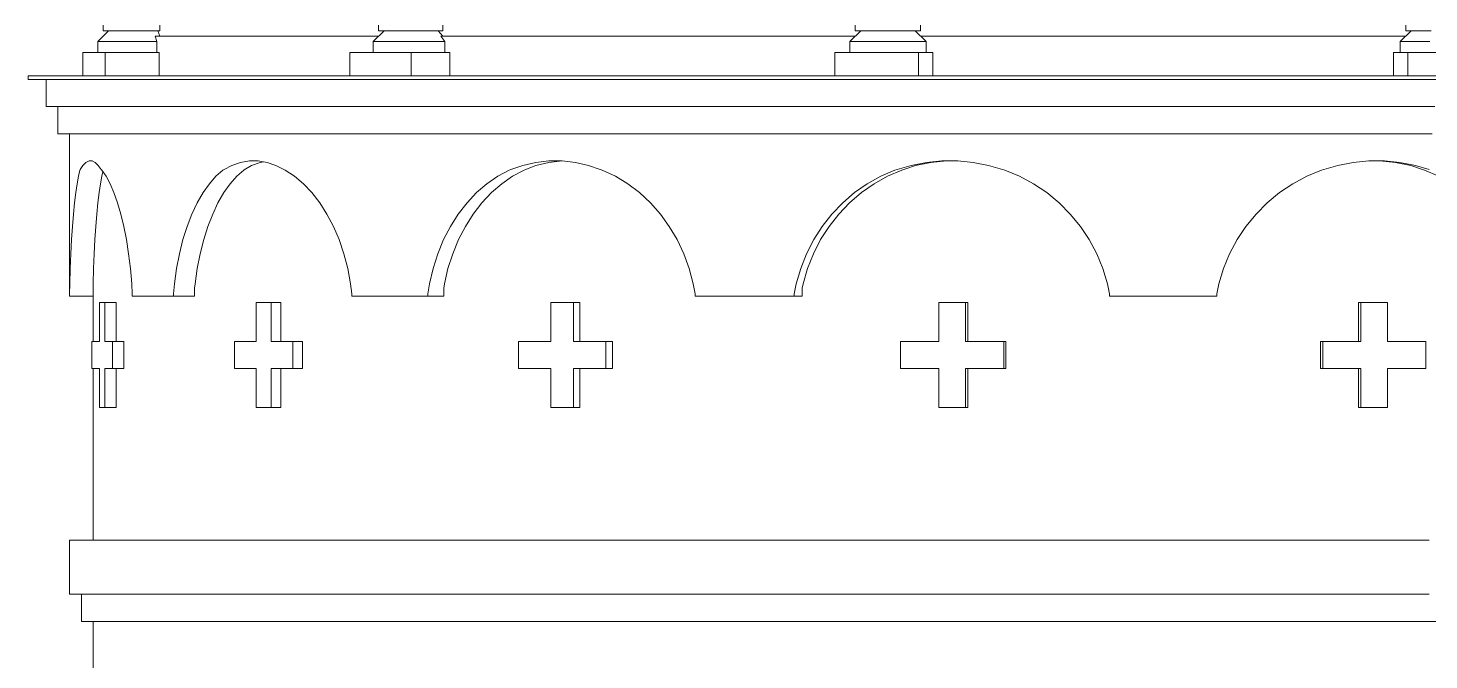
# Model space of a CAD drawing. Header units: millimetres. Extents: x -4890 to 184123, y 36 to 148549.
# Drawn here: x 16430 to 24180, y 128955 to 132454 of the extents above; entities that cross this region are included whole.
import ezdxf

# ---------------------------------------------------------------- set-up
doc = ezdxf.new("R2010")
doc.units = ezdxf.units.MM
doc.layers.add('Wall_Satelit', color=253, linetype='Continuous', lineweight=5)

msp = doc.modelspace()

# ---------------------------------------------------------------- linework, layer by layer
at = {"layer": 'Wall_Satelit'}
for p, q in [((16845.5, 132439), (16845.5, 132469)), ((17158.3, 132439), (17158.3, 132469)), ((18369.1, 132439), (18369.1, 132469)), ((18724.2, 132439), (18724.2, 132469)), ((21006, 132439), (21006, 132469)), ((21367.6, 132439), (21367.6, 132469)), ((24051.8, 132439), (24051.8, 132469)), ((16815.4, 132379), (16875.6, 132439)), ((16815.4, 132379), (16818.1, 132379)), ((16815.4, 132319), (16815.4, 132379)), ((16818.1, 132379), (16828.8, 132379)), ((16828.8, 132379), (16847.1, 132379)), ((16845.5, 132439), (16847.8, 132439)), ((16847.1, 132379), (16872.3, 132379)), ((16847.8, 132439), (16857, 132439)), ((16857, 132439), (16872.7, 132439)), ((16872.3, 132379), (16903.4, 132379)), ((16872.7, 132439), (16894.3, 132439)), ((16894.3, 132439), (16920.9, 132439)), ((16903.4, 132379), (16939.2, 132379)), ((16920.9, 132439), (16951.6, 132439)), ((16939.2, 132379), (16978.4, 132379)), ((16951.6, 132439), (16985.2, 132439)), ((16978.4, 132379), (17019.4, 132379)), ((16985.2, 132439), (17020.4, 132439)), ((17019.4, 132379), (17060.7, 132379)), ((17020.4, 132439), (17055.7, 132439)), ((17055.7, 132439), (17090, 132439)), ((17060.7, 132379), (17100.6, 132379)), ((17090, 132439), (17121.8, 132439)), ((17100.6, 132379), (17137.7, 132379)), ((17121.8, 132439), (17149.9, 132439)), ((17142.9, 132379), (17133.6, 132409)), ((17133.6, 132409), (17223.3, 132409)), ((17137.7, 132379), (17142.9, 132379)), ((17142.9, 132319), (17142.9, 132379)), ((17158.3, 132409), (17148, 132439)), ((17149.9, 132439), (17158.3, 132439)), ((17223.3, 132409), (17442.1, 132409)), ((17442.1, 132409), (17711.7, 132409)), ((17711.7, 132409), (18029.4, 132409)), ((18029.4, 132409), (18369.1, 132409)), ((18339.1, 132379), (18399.1, 132439)), ((18339.1, 132379), (18347.2, 132379)), ((18339.1, 132319), (18339.1, 132379)), ((18347.2, 132379), (18363, 132379)), ((18363, 132379), (18386, 132379)), ((18369.1, 132439), (18376.1, 132439)), ((18376.1, 132439), (18389.6, 132439)), ((18386, 132379), (18415.3, 132379)), ((18389.6, 132439), (18409.3, 132439)), ((18409.3, 132439), (18434.4, 132439)), ((18415.3, 132379), (18449.7, 132379)), ((18434.4, 132439), (18463.9, 132439)), ((18449.7, 132379), (18487.9, 132379)), ((18463.9, 132439), (18496.6, 132439)), ((18487.9, 132379), (18528.5, 132379)), ((18496.6, 132439), (18531.4, 132439)), ((18528.5, 132379), (18569.8, 132379)), ((18531.4, 132439), (18566.9, 132439)), ((18566.9, 132439), (18601.6, 132439)), ((18569.8, 132379), (18610.4, 132379)), ((18601.6, 132439), (18634.4, 132439)), ((18610.4, 132379), (18648.6, 132379)), ((18634.4, 132439), (18663.9, 132439)), ((18648.6, 132379), (18683, 132379)), ((18663.9, 132439), (18689, 132439)), ((18683, 132379), (18712.3, 132379)), ((18689, 132439), (18708.7, 132439)), ((18724.2, 132409), (18698.7, 132439)), ((18708.7, 132439), (18722.2, 132439)), ((18712.3, 132379), (18735.2, 132379)), ((18736.3, 132379), (18713.4, 132409)), ((18713.4, 132409), (18796.5, 132409)), ((18722.2, 132439), (18724.2, 132439)), ((18735.2, 132379), (18736.3, 132379)), ((18736.3, 132319), (18736.3, 132379)), ((18796.5, 132409), (19238.5, 132409)), ((19238.5, 132409), (19714, 132409)), ((19714, 132409), (20218.3, 132409)), ((20218.3, 132409), (20746.6, 132409)), ((20746.6, 132409), (21006, 132409)), ((20975.9, 132379), (21036.2, 132439)), ((20975.9, 132379), (20981.3, 132379)), ((20975.9, 132319), (20975.9, 132379)), ((20981.3, 132379), (20994.6, 132379)), ((20994.6, 132379), (21015.3, 132379)), ((21006, 132439), (21010.7, 132439)), ((21010.7, 132439), (21022.1, 132439)), ((21015.3, 132379), (21042.6, 132379)), ((21022.1, 132439), (21039.8, 132439)), ((21039.8, 132439), (21063.2, 132439)), ((21042.6, 132379), (21075.4, 132379)), ((21063.2, 132439), (21091.3, 132439)), ((21075.4, 132379), (21112.5, 132379)), ((21091.3, 132439), (21123.1, 132439)), ((21112.5, 132379), (21152.4, 132379)), ((21123.1, 132439), (21157.3, 132439)), ((21152.4, 132379), (21193.7, 132379)), ((21157.3, 132439), (21192.7, 132439)), ((21192.7, 132439), (21227.9, 132439)), ((21193.7, 132379), (21234.7, 132379)), ((21227.9, 132439), (21261.5, 132439)), ((21234.7, 132379), (21273.9, 132379)), ((21261.5, 132439), (21292.2, 132439)), ((21273.9, 132379), (21309.7, 132379)), ((21292.2, 132439), (21318.8, 132439)), ((21309.7, 132379), (21340.8, 132379)), ((21318.8, 132439), (21340.4, 132439)), ((21337.5, 132439), (21397.7, 132379)), ((21340.4, 132439), (21356.1, 132439)), ((21340.8, 132379), (21366, 132379)), ((21356.1, 132439), (21365.3, 132439)), ((21365.3, 132439), (21367.6, 132439)), ((21366, 132379), (21384.3, 132379)), ((21367.6, 132409), (21854.7, 132409)), ((21384.3, 132379), (21395, 132379)), ((21395, 132379), (21397.7, 132379)), ((21397.7, 132319), (21397.7, 132379)), ((21854.7, 132409), (22423.8, 132409)), ((22423.8, 132409), (22995.6, 132409)), ((22995.6, 132409), (23564.7, 132409)), ((23564.7, 132409), (24051.8, 132409)), ((24021.6, 132379), (24081.9, 132439)), ((24021.6, 132379), (24024.3, 132379)), ((24021.6, 132319), (24021.6, 132379)), ((24024.3, 132379), (24035, 132379)), ((24035, 132379), (24053.3, 132379)), ((24051.8, 132439), (24054.1, 132439)), ((24053.3, 132379), (24078.5, 132379)), ((24054.1, 132439), (24063.3, 132439)), ((24063.3, 132439), (24078.9, 132439)), ((24078.5, 132379), (24109.6, 132379)), ((24078.9, 132439), (24100.5, 132439)), ((24100.5, 132439), (24127.2, 132439)), ((24109.6, 132379), (24145.4, 132379)), ((24127.2, 132439), (24157.9, 132439)), ((24145.4, 132379), (24184.6, 132379)), ((24157.9, 132439), (24191.5, 132439)), ((16732.3, 132319), (16856.6, 132319)), ((16732.3, 132189), (16732.3, 132319)), ((16856.6, 132189), (16856.6, 132319)), ((16856.6, 132319), (17154.7, 132319)), ((17154.7, 132189), (17154.7, 132319)), ((18209.7, 132319), (18549.1, 132319)), ((18209.7, 132189), (18209.7, 132319)), ((18549.1, 132319), (18764, 132319)), ((18549.1, 132189), (18549.1, 132319)), ((18764, 132189), (18764, 132319)), ((20892.9, 132319), (21356.5, 132319)), ((20892.9, 132189), (20892.9, 132319)), ((21356.5, 132319), (21436, 132319)), ((21356.5, 132189), (21356.5, 132319)), ((21436, 132189), (21436, 132319)), ((23983.3, 132319), (24062.8, 132319)), ((23983.3, 132189), (23983.3, 132319)), ((24062.8, 132319), (24526.5, 132319)), ((24062.8, 132189), (24062.8, 132319)), ((16429.7, 132169), (16429.7, 132189)), ((16429.7, 132189), (16490.2, 132189)), ((16429.7, 132169), (16490.2, 132169)), ((16490.2, 132189), (16610.5, 132189)), ((16490.2, 132169), (16610.5, 132169)), ((16529.7, 132019), (16529.7, 132169)), ((16610.5, 132189), (16789.6, 132189)), ((16610.5, 132169), (16789.6, 132169)), ((16789.6, 132189), (17025.8, 132189)), ((16789.6, 132169), (17025.8, 132169)), ((17025.8, 132189), (17316.6, 132189)), ((17025.8, 132169), (17316.6, 132169)), ((17316.6, 132189), (17659.4, 132189)), ((17316.6, 132169), (17659.4, 132169)), ((17659.4, 132189), (18050.9, 132189)), ((17659.4, 132169), (18050.9, 132169)), ((18050.9, 132189), (18487.2, 132189)), ((18050.9, 132169), (18487.2, 132169)), ((18487.2, 132189), (18964.2, 132189)), ((18487.2, 132169), (18964.2, 132169)), ((18964.2, 132189), (19477.2, 132189)), ((18964.2, 132169), (19477.2, 132169)), ((19477.2, 132189), (20021.4, 132189)), ((19477.2, 132169), (20021.4, 132169)), ((20021.4, 132189), (20591.5, 132189)), ((20021.4, 132169), (20591.5, 132169)), ((20591.5, 132189), (21181.9, 132189)), ((20591.5, 132169), (21181.9, 132169)), ((21181.9, 132189), (21787.1, 132189)), ((21181.9, 132169), (21787.1, 132169)), ((21787.1, 132189), (22401.2, 132189)), ((21787.1, 132169), (22401.2, 132169)), ((22401.2, 132189), (23018.2, 132189)), ((22401.2, 132169), (23018.2, 132169)), ((23018.2, 132189), (23632.3, 132189)), ((23018.2, 132169), (23632.3, 132169)), ((23632.3, 132189), (24237.4, 132189)), ((23632.3, 132169), (24237.4, 132169)), ((16529.7, 132019), (16589.2, 132019)), ((16589.2, 132019), (16707.6, 132019)), ((16594.7, 131869), (16594.7, 132019)), ((16707.6, 132019), (16883.9, 132019)), ((16883.9, 132019), (17116.3, 132019)), ((17116.3, 132019), (17402.5, 132019)), ((17402.5, 132019), (17739.9, 132019)), ((17739.9, 132019), (18125.1, 132019)), ((18125.1, 132019), (18554.4, 132019)), ((18554.4, 132019), (19023.8, 132019)), ((19023.8, 132019), (19528.7, 132019)), ((19528.7, 132019), (20064.2, 132019)), ((20064.2, 132019), (20625.2, 132019)), ((20625.2, 132019), (21206.2, 132019)), ((21206.2, 132019), (21801.8, 132019)), ((21801.8, 132019), (22406.1, 132019)), ((22406.1, 132019), (23013.3, 132019)), ((23013.3, 132019), (23617.6, 132019)), ((23617.6, 132019), (24213.1, 132019)), ((16594.7, 131869), (16653.6, 131869)), ((16653.6, 131869), (16770.8, 131869)), ((16659.7, 130981.7), (16659.7, 131869)), ((16770.8, 131869), (16945.2, 131869)), ((16945.2, 131869), (17175.1, 131869)), ((17175.1, 131869), (17458.3, 131869)), ((17458.3, 131869), (17792.1, 131869)), ((17792.1, 131869), (18173.3, 131869)), ((18173.3, 131869), (18598.1, 131869)), ((18598.1, 131869), (19062.6, 131869)), ((19062.6, 131869), (19562.1, 131869)), ((19562.1, 131869), (20092, 131869)), ((20092, 131869), (20647.1, 131869)), ((20647.1, 131869), (21222.1, 131869)), ((21222.1, 131869), (21811.3, 131869)), ((21811.3, 131869), (22409.3, 131869)), ((22409.3, 131869), (23010.1, 131869)), ((23010.1, 131869), (23608, 131869)), ((23608, 131869), (24197.3, 131869)), ((16717.9, 131671.3), (16733.2, 131693.1)), ((16733.2, 131693.1), (16750.1, 131710.3)), ((16750.1, 131710.3), (16767.3, 131719)), ((16767.3, 131719), (16784.5, 131719)), ((16784.5, 131719), (16801.7, 131710.3)), ((16818.6, 131693.1), (16801.7, 131710.3)), ((16833.9, 131671.3), (16818.6, 131693.1)), ((17514.2, 131671.3), (17557.6, 131693.1)), ((17557.6, 131693.1), (17605.8, 131710.3)), ((17605.8, 131710.3), (17654.7, 131719)), ((17625.8, 131669.3), (17665.7, 131693.1)), ((17654.7, 131719), (17703.8, 131719)), ((17665.7, 131693.1), (17713.9, 131710.3)), ((17703.8, 131719), (17752.7, 131710.3)), ((17713.9, 131710.3), (17733.3, 131713.8)), ((17752.7, 131710.3), (17800.9, 131693.1)), ((17800.9, 131693.1), (17844.4, 131671.3)), ((19101.3, 131671.3), (19166.4, 131693.1)), ((19166.4, 131693.1), (19238.5, 131710.3)), ((19178.9, 131669.3), (19238.6, 131693.1)), ((19238.5, 131710.3), (19311.7, 131719)), ((19238.6, 131693.1), (19310.8, 131710.3)), ((19310.8, 131710.3), (19383.9, 131719)), ((19311.7, 131719), (19385.2, 131719)), ((19385.2, 131719), (19458.4, 131710.3)), ((19458.4, 131710.3), (19530.5, 131693.1)), ((19530.5, 131693.1), (19595.6, 131671.3)), ((21237.9, 131671.3), (21314.6, 131693.1)), ((21269.5, 131669.3), (21340, 131693.1)), ((21314.6, 131693.1), (21399.7, 131710.3)), ((21340, 131693.1), (21425.1, 131710.3)), ((21399.7, 131710.3), (21486, 131719)), ((21425.1, 131710.3), (21511.4, 131719)), ((21486, 131719), (21572.7, 131719)), ((21572.7, 131719), (21659.1, 131710.3)), ((21659.1, 131710.3), (21744.1, 131693.1)), ((21744.1, 131693.1), (21820.9, 131671.3)), ((23598.5, 131671.3), (23675.2, 131693.1)), ((23675.2, 131693.1), (23760.3, 131710.3)), ((23760.3, 131710.3), (23846.6, 131719)), ((23846.6, 131719), (23933.3, 131719)), ((23908, 131719), (23994.3, 131710.3)), ((23933.3, 131719), (24019.6, 131710.3)), ((23994.3, 131710.3), (24079.3, 131693.1)), ((24019.6, 131710.3), (24104.7, 131693.1)), ((24079.3, 131693.1), (24149.9, 131669.3)), ((24104.7, 131693.1), (24181.5, 131671.3)), ((16701, 131591.9), (16708.7, 131633.6)), ((16708.7, 131633.6), (16716.7, 131667.4)), ((16716.7, 131667.4), (16717.9, 131671.3)), ((16830.4, 131591.9), (16838.1, 131633.6)), ((16837.6, 131667.4), (16833.9, 131671.3)), ((16861.3, 131633.6), (16837.6, 131667.4)), ((16838.1, 131633.6), (16843.9, 131658.4)), ((16884, 131591.9), (16861.3, 131633.6)), ((17432.9, 131591.9), (17469.6, 131633.6)), ((17469.6, 131633.6), (17508.1, 131667.4)), ((17508.1, 131667.4), (17514.2, 131671.3)), ((17547.5, 131591.9), (17584.3, 131633.6)), ((17584.3, 131633.6), (17622.8, 131667.4)), ((17622.8, 131667.4), (17625.8, 131669.3)), ((17844.4, 131671.3), (17852.5, 131667.4)), ((17852.5, 131667.4), (17904.3, 131633.6)), ((17904.3, 131633.6), (17953.8, 131591.9)), ((18968.1, 131591.9), (19028.3, 131633.6)), ((19028.3, 131633.6), (19091.5, 131667.4)), ((19050.5, 131591.9), (19110.8, 131633.6)), ((19091.5, 131667.4), (19101.3, 131671.3)), ((19110.8, 131633.6), (19174, 131667.4)), ((19174, 131667.4), (19178.9, 131669.3)), ((19595.6, 131671.3), (19606.8, 131667.4)), ((19606.8, 131667.4), (19678.9, 131633.6)), ((19678.9, 131633.6), (19747.7, 131591.9)), ((21072.9, 131591.9), (21147.5, 131633.6)), ((21110.6, 131591.9), (21185.2, 131633.6)), ((21147.5, 131633.6), (21225.7, 131667.4)), ((21185.2, 131633.6), (21263.4, 131667.4)), ((21225.7, 131667.4), (21237.9, 131671.3)), ((21263.4, 131667.4), (21269.5, 131669.3)), ((21820.9, 131671.3), (21833.6, 131667.4)), ((21833.6, 131667.4), (21914.9, 131633.6)), ((21914.9, 131633.6), (21992.5, 131591.9)), ((23426.9, 131591.9), (23504.5, 131633.6)), ((23504.5, 131633.6), (23585.8, 131667.4)), ((23585.8, 131667.4), (23598.5, 131671.3)), ((24149.9, 131669.3), (24155.9, 131667.4)), ((24155.9, 131667.4), (24234.1, 131633.6)), ((16687.1, 131486.7), (16693.8, 131542.8)), ((16693.8, 131542.8), (16701, 131591.9)), ((16816.5, 131486.7), (16823.2, 131542.8)), ((16823.2, 131542.8), (16830.4, 131591.9)), ((16905.3, 131542.8), (16884, 131591.9)), ((16925.1, 131486.7), (16905.3, 131542.8)), ((17366, 131486.7), (17398.2, 131542.8)), ((17398.2, 131542.8), (17432.9, 131591.9)), ((17480.6, 131486.7), (17512.9, 131542.8)), ((17512.9, 131542.8), (17547.5, 131591.9)), ((18000.4, 131542.8), (17953.8, 131591.9)), ((18043.8, 131486.7), (18000.4, 131542.8)), ((18858.4, 131486.7), (18911.2, 131542.8)), ((18911.2, 131542.8), (18968.1, 131591.9)), ((18940.9, 131486.7), (18993.7, 131542.8)), ((18993.7, 131542.8), (19050.5, 131591.9)), ((19747.7, 131591.9), (19812.5, 131542.8)), ((19812.5, 131542.8), (19872.8, 131486.7)), ((20937.1, 131486.7), (21002.5, 131542.8)), ((20974.8, 131486.7), (21040.3, 131542.8)), ((21002.5, 131542.8), (21072.9, 131591.9)), ((21040.3, 131542.8), (21110.6, 131591.9)), ((21992.5, 131591.9), (22065.6, 131542.8)), ((22065.6, 131542.8), (22133.7, 131486.7)), ((23285.7, 131486.7), (23353.7, 131542.8)), ((23353.7, 131542.8), (23426.9, 131591.9)), ((16681, 131424.1), (16687.1, 131486.7)), ((16810.4, 131424.1), (16816.5, 131486.7)), ((16943.3, 131424.1), (16925.1, 131486.7)), ((17336.5, 131424.1), (17366, 131486.7)), ((17451.2, 131424.1), (17480.6, 131486.7)), ((18083.5, 131424.1), (18043.8, 131486.7)), ((18810.1, 131424.1), (18858.4, 131486.7)), ((18892.5, 131424.1), (18940.9, 131486.7)), ((19927.9, 131424.1), (19872.8, 131486.7)), ((20877.3, 131424.1), (20937.1, 131486.7)), ((20915, 131424.1), (20974.8, 131486.7)), ((22195.9, 131424.1), (22133.7, 131486.7)), ((23223.4, 131424.1), (23285.7, 131486.7)), ((16675.5, 131355.8), (16681, 131424.1)), ((16804.9, 131355.8), (16810.4, 131424.1)), ((16959.6, 131355.8), (16943.3, 131424.1)), ((17310.1, 131355.8), (17336.5, 131424.1)), ((17424.7, 131355.8), (17451.2, 131424.1)), ((18119.1, 131355.8), (18083.5, 131424.1)), ((18766.7, 131355.8), (18810.1, 131424.1)), ((18849.2, 131355.8), (18892.5, 131424.1)), ((19977.4, 131355.8), (19927.9, 131424.1)), ((20823.6, 131355.8), (20877.3, 131424.1)), ((20861.3, 131355.8), (20915, 131424.1)), ((22251.7, 131355.8), (22195.9, 131424.1)), ((23167.6, 131355.8), (23223.4, 131424.1)), ((16670.7, 131282.3), (16675.5, 131355.8)), ((16800.1, 131282.3), (16804.9, 131355.8)), ((16973.8, 131282.3), (16959.6, 131355.8)), ((17286.9, 131282.3), (17310.1, 131355.8)), ((17401.6, 131282.3), (17424.7, 131355.8)), ((18150.2, 131282.3), (18119.1, 131355.8)), ((18728.7, 131282.3), (18766.7, 131355.8)), ((18811.2, 131282.3), (18849.2, 131355.8)), ((20020.7, 131282.3), (19977.4, 131355.8)), ((20776.6, 131282.3), (20823.6, 131355.8)), ((20814.3, 131282.3), (20861.3, 131355.8)), ((22300.6, 131282.3), (22251.7, 131355.8)), ((23118.7, 131282.3), (23167.6, 131355.8)), ((16666.6, 131204.3), (16670.7, 131282.3)), ((16796, 131204.3), (16800.1, 131282.3)), ((16985.9, 131204.3), (16973.8, 131282.3)), ((17267.3, 131204.3), (17286.9, 131282.3)), ((17381.9, 131204.3), (17401.6, 131282.3)), ((18176.7, 131204.3), (18150.2, 131282.3)), ((18696.5, 131204.3), (18728.7, 131282.3)), ((18779, 131204.3), (18811.2, 131282.3)), ((20057.5, 131204.3), (20020.7, 131282.3)), ((20736.7, 131204.3), (20776.6, 131282.3)), ((20774.4, 131204.3), (20814.3, 131282.3)), ((22342.1, 131204.3), (22300.6, 131282.3)), ((23077.2, 131204.3), (23118.7, 131282.3)), ((16663.3, 131122.6), (16666.6, 131204.3)), ((16792.7, 131122.6), (16796, 131204.3)), ((16995.8, 131122.6), (16985.9, 131204.3)), ((17251.3, 131122.6), (17267.3, 131204.3)), ((17366, 131122.6), (17381.9, 131204.3)), ((18198.1, 131122.6), (18176.7, 131204.3)), ((18670.3, 131122.6), (18696.5, 131204.3)), ((18752.8, 131122.6), (18779, 131204.3)), ((20087.3, 131122.6), (20057.5, 131204.3)), ((20704.3, 131122.6), (20736.7, 131204.3)), ((20742, 131122.6), (20774.4, 131204.3)), ((22375.8, 131122.6), (22342.1, 131204.3)), ((23043.6, 131122.6), (23077.2, 131204.3)), ((16660.8, 131038), (16663.3, 131122.6)), ((16790.1, 131038), (16792.7, 131122.6)), ((17003.2, 131038), (16995.8, 131122.6)), ((17239.2, 131038), (17251.3, 131122.6)), ((17353.9, 131038), (17366, 131122.6)), ((18214.4, 131038), (18198.1, 131122.6)), ((18650.5, 131038), (18670.3, 131122.6)), ((18733, 131038), (18752.8, 131122.6)), ((20110, 131038), (20087.3, 131122.6)), ((20679.7, 131038), (20704.3, 131122.6)), ((20717.5, 131038), (20742, 131122.6)), ((22401.3, 131038), (22375.8, 131122.6)), ((23018, 131038), (23043.6, 131122.6)), ((16659.7, 130981.7), (16660.8, 131038)), ((16789.7, 131013.8), (16790.1, 131038)), ((16789.7, 130969), (16789.7, 131013.8)), ((17006.5, 130981.7), (17003.2, 131038)), ((17233.9, 130981.7), (17239.2, 131038)), ((17351.6, 131013.8), (17353.9, 131038)), ((17351.6, 130969), (17351.6, 131013.8)), ((18221.5, 130981.7), (18214.4, 131038)), ((18641.8, 130981.7), (18650.5, 131038)), ((18729.3, 131013.8), (18733, 131038)), ((18729.3, 130969), (18729.3, 131013.8)), ((20119.8, 130981.7), (20110, 131038)), ((20669, 130981.7), (20679.7, 131038)), ((20712.9, 131013.8), (20717.5, 131038)), ((20712.9, 130969), (20712.9, 131013.8)), ((22412.5, 130981.7), (22401.3, 131038)), ((23006.9, 130981.7), (23018, 131038)), ((16659.7, 130969), (16659.7, 130981.7)), ((16659.7, 130969), (16789.7, 130969)), ((16789.7, 130719.2), (16789.7, 130969)), ((16825, 130719.2), (16825, 130935)), ((16825, 130935), (16854.3, 130935)), ((16854.3, 130719.2), (16854.3, 130935)), ((16854.3, 130935), (16918.1, 130935)), ((16918.1, 130719.2), (16918.1, 130935)), ((17006.5, 130969), (17006.5, 130981.7)), ((17006.5, 130969), (17233.9, 130969)), ((17233.9, 130969), (17233.9, 130981.7)), ((17233.9, 130969), (17351.6, 130969)), ((17691.7, 130719.2), (17691.7, 130935)), ((17691.7, 130935), (17775, 130935)), ((17775, 130719.2), (17775, 130935)), ((17775, 130935), (17829, 130935)), ((17829, 130719.2), (17829, 130935)), ((18221.5, 130969), (18221.5, 130981.7)), ((18221.5, 130969), (18641.8, 130969)), ((18641.8, 130969), (18641.8, 130981.7)), ((18641.8, 130969), (18729.3, 130969)), ((19322.2, 130719.2), (19322.2, 130935)), ((19322.2, 130935), (19446.9, 130935)), ((19446.9, 130719.2), (19446.9, 130935)), ((19446.9, 130935), (19483.1, 130935)), ((19483.1, 130719.2), (19483.1, 130935)), ((20119.8, 130969), (20119.8, 130981.7)), ((20119.8, 130969), (20669, 130969)), ((20669, 130969), (20669, 130981.7)), ((20669, 130969), (20712.9, 130969)), ((21468.5, 130719.2), (21468.5, 130935)), ((21468.5, 130935), (21615.6, 130935)), ((21615.6, 130719.2), (21615.6, 130935)), ((21615.6, 130935), (21628.3, 130935)), ((21628.3, 130719.2), (21628.3, 130935)), ((22412.5, 130969), (22412.5, 130981.7)), ((22412.5, 130969), (23006.9, 130969)), ((23006.9, 130969), (23006.9, 130981.7)), ((23791, 130719.2), (23791, 130935)), ((23791, 130935), (23803.7, 130935)), ((23803.7, 130719.2), (23803.7, 130935)), ((23803.7, 130935), (23950.8, 130935)), ((23950.8, 130719.2), (23950.8, 130935)), ((16782.9, 130569.2), (16782.9, 130719.2)), ((16782.9, 130719.2), (16825, 130719.2)), ((16854.3, 130719.2), (16896.4, 130719.2)), ((16896.4, 130569.2), (16896.4, 130719.2)), ((16896.4, 130719.2), (16960.2, 130719.2)), ((16960.2, 130569.2), (16960.2, 130719.2)), ((17571.8, 130719.2), (17691.7, 130719.2)), ((17571.8, 130569.2), (17571.8, 130719.2)), ((17775, 130719.2), (17894.9, 130719.2)), ((17894.9, 130569.2), (17894.9, 130719.2)), ((17894.9, 130719.2), (17948.9, 130719.2)), ((17948.9, 130569.2), (17948.9, 130719.2)), ((19142.8, 130569.2), (19142.8, 130719.2)), ((19142.8, 130719.2), (19322.2, 130719.2)), ((19446.9, 130719.2), (19626.4, 130719.2)), ((19626.4, 130569.2), (19626.4, 130719.2)), ((19626.4, 130719.2), (19662.5, 130719.2)), ((19662.5, 130569.2), (19662.5, 130719.2)), ((21256.8, 130569.2), (21256.8, 130719.2)), ((21256.8, 130719.2), (21468.5, 130719.2)), ((21615.6, 130719.2), (21827.3, 130719.2)), ((21827.3, 130569.2), (21827.3, 130719.2)), ((21827.3, 130719.2), (21840, 130719.2)), ((21840, 130569.2), (21840, 130719.2)), ((23579.4, 130569.2), (23579.4, 130719.2)), ((23579.4, 130719.2), (23592, 130719.2)), ((23592, 130569.2), (23592, 130719.2)), ((23592, 130719.2), (23803.7, 130719.2)), ((23950.8, 130719.2), (24162.5, 130719.2)), ((24162.5, 130569.2), (24162.5, 130719.2)), ((16782.9, 130569.2), (16825, 130569.2)), ((16789.7, 129619), (16789.7, 130569.2)), ((16825, 130353.3), (16825, 130569.2)), ((16854.3, 130353.3), (16854.3, 130569.2)), ((16854.3, 130569.2), (16896.4, 130569.2)), ((16896.4, 130569.2), (16960.2, 130569.2)), ((16918.1, 130353.3), (16918.1, 130569.2)), ((17571.8, 130569.2), (17691.7, 130569.2)), ((17691.7, 130353.3), (17691.7, 130569.2)), ((17775, 130353.3), (17775, 130569.2)), ((17775, 130569.2), (17894.9, 130569.2)), ((17829, 130353.3), (17829, 130569.2)), ((17894.9, 130569.2), (17948.9, 130569.2)), ((19142.8, 130569.2), (19322.2, 130569.2)), ((19322.2, 130353.3), (19322.2, 130569.2)), ((19446.9, 130353.3), (19446.9, 130569.2)), ((19446.9, 130569.2), (19626.4, 130569.2)), ((19483.1, 130353.3), (19483.1, 130569.2)), ((19626.4, 130569.2), (19662.5, 130569.2)), ((21256.8, 130569.2), (21468.5, 130569.2)), ((21468.5, 130353.3), (21468.5, 130569.2)), ((21615.6, 130353.3), (21615.6, 130569.2)), ((21615.6, 130569.2), (21827.3, 130569.2)), ((21628.3, 130353.3), (21628.3, 130569.2)), ((21827.3, 130569.2), (21840, 130569.2)), ((23579.4, 130569.2), (23592, 130569.2)), ((23592, 130569.2), (23803.7, 130569.2)), ((23791, 130353.3), (23791, 130569.2)), ((23803.7, 130353.3), (23803.7, 130569.2)), ((23950.8, 130569.2), (24162.5, 130569.2)), ((23950.8, 130353.3), (23950.8, 130569.2)), ((16825, 130353.3), (16854.3, 130353.3)), ((16854.3, 130353.3), (16918.1, 130353.3)), ((17691.7, 130353.3), (17775, 130353.3)), ((17775, 130353.3), (17829, 130353.3)), ((19322.2, 130353.3), (19446.9, 130353.3)), ((19446.9, 130353.3), (19483.1, 130353.3)), ((21468.5, 130353.3), (21615.6, 130353.3)), ((21615.6, 130353.3), (21628.3, 130353.3)), ((23791, 130353.3), (23803.7, 130353.3)), ((23803.7, 130353.3), (23950.8, 130353.3)), ((16659.7, 129319), (16659.7, 129619)), ((16659.7, 129619), (16717.9, 129619)), ((16717.9, 129619), (16833.9, 129619)), ((16833.9, 129619), (17006.5, 129619)), ((17006.5, 129619), (17233.9, 129619)), ((17233.9, 129619), (17514.2, 129619)), ((17514.2, 129619), (17844.4, 129619)), ((17844.4, 129619), (18221.5, 129619)), ((18221.5, 129619), (18641.8, 129619)), ((18641.8, 129619), (19101.3, 129619)), ((19101.3, 129619), (19595.6, 129619)), ((19595.6, 129619), (20119.8, 129619)), ((20119.8, 129619), (20669, 129619)), ((20669, 129619), (21237.9, 129619)), ((21237.9, 129619), (21820.9, 129619)), ((21820.9, 129619), (22412.5, 129619)), ((22412.5, 129619), (23006.9, 129619)), ((23006.9, 129619), (23598.5, 129619)), ((23598.5, 129619), (24181.5, 129619)), ((16659.7, 129319), (16717.9, 129319)), ((16717.9, 129319), (16833.9, 129319)), ((16724.7, 129169), (16724.7, 129319)), ((16833.9, 129319), (17006.5, 129319)), ((17006.5, 129319), (17233.9, 129319)), ((17233.9, 129319), (17514.2, 129319)), ((17514.2, 129319), (17844.4, 129319)), ((17844.4, 129319), (18221.5, 129319)), ((18221.5, 129319), (18641.8, 129319)), ((18641.8, 129319), (19101.3, 129319)), ((19101.3, 129319), (19595.6, 129319)), ((19595.6, 129319), (20119.8, 129319)), ((20119.8, 129319), (20669, 129319)), ((20669, 129319), (21237.9, 129319)), ((21237.9, 129319), (21820.9, 129319)), ((21820.9, 129319), (22412.5, 129319)), ((22412.5, 129319), (23006.9, 129319)), ((23006.9, 129319), (23598.5, 129319)), ((23598.5, 129319), (24181.5, 129319)), ((16724.7, 129169), (16782.3, 129169)), ((16782.3, 129169), (16897, 129169)), ((16789.7, 128739), (16789.7, 129169)), ((16897, 129169), (17067.7, 129169)), ((17067.7, 129169), (17292.8, 129169)), ((17292.8, 129169), (17570, 129169)), ((17570, 129169), (17896.7, 129169)), ((17896.7, 129169), (18269.7, 129169)), ((18269.7, 129169), (18685.5, 129169)), ((18685.5, 129169), (19140.1, 129169)), ((19140.1, 129169), (19629.1, 129169)), ((19629.1, 129169), (20147.7, 129169)), ((20147.7, 129169), (20691, 129169)), ((20691, 129169), (21253.7, 129169)), ((21253.7, 129169), (21830.4, 129169)), ((21830.4, 129169), (22415.6, 129169)), ((22415.6, 129169), (23003.7, 129169)), ((23003.7, 129169), (23588.9, 129169)), ((23588.9, 129169), (24165.7, 129169)), ((24165.7, 129169), (24728.4, 129169))]:
    msp.add_line(p, q, dxfattribs=at)

doc.saveas('drawing.dxf')
